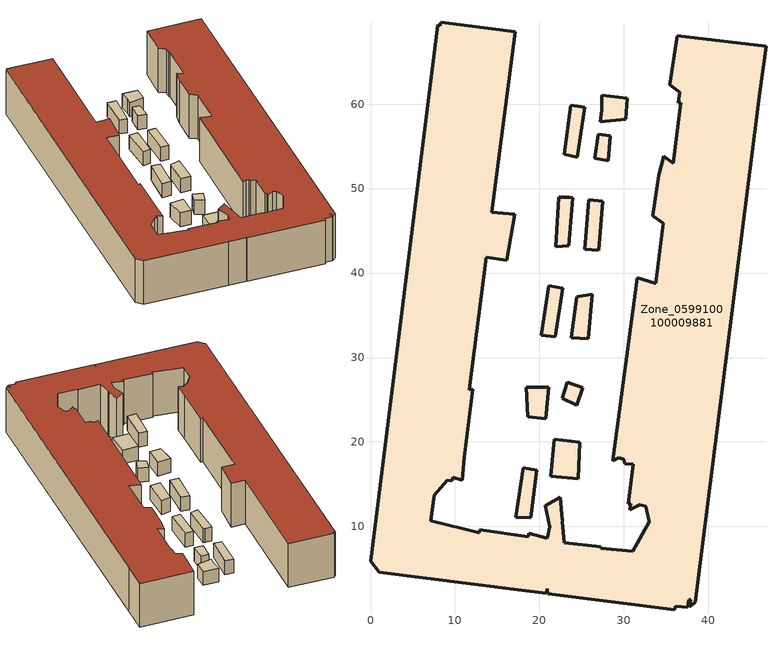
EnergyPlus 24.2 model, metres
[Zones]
Zone_0599100100009881
 floor ground (C_G): 21.9,32.46 20.19,32.63 21.08,38.47 22.74,38.19 z0; 27.02,42.71 25.39,42.84 25.86,48.7 27.5,48.52 z0; 27.4,59.25 27.41,61.04 30.4,60.7 30.2,58.19 27.2,57.94 z0; 28.7,17.77 31.56,39.45 33.72,38.79 33.78,38.8 34.68,45.91 33.44,46.81 34.1,51.56 34.7,53.85 35.82,53.03 36.72,60.18 36.46,60.18 36.63,61.43 35.44,62.3 36.34,68.09 46.83,66.83 46.09,61.35 38.48,1 37.81,0.51 37.91,1.29 37.7,1.32 37.59,0.44 36.1,0.57 36.03,0.14 21,2.04 20.91,2.63 20.79,2.06 17.45,2.48 1.06,4.59 0,5.89 7.98,69.37 8.28,69.27 8.33,69.69 17.13,68.57 14.38,47.2 17.1,46.94 16.15,41.53 13.69,41.89 11.67,26.19 12.13,26.24 11.1,18.21 10.85,15.49 9.73,15.84 9.68,15.4 9.09,15.46 7.54,13.72 7.11,10.69 12.9,9.24 12.93,9.61 18.67,8.76 18.73,9.2 20.93,8.6 21.23,9.94 20.67,12.42 22.48,13.43 22.7,10.81 22.78,10.81 22.72,10.54 22.93,8.09 27.24,7.6 27.24,7.43 31.07,7.06 32.99,10.56 32.62,12.38 31.89,12.59 30.7,11.96 30.79,12.66 30.49,12.67 31.08,17.39 30.13,17.44 29.98,17.95 29.42,18.1 z0; 24.41,37.19 26.25,37.52 25.8,32.25 23.74,32.35 z0; 19.71,16.66 18.97,11.04 17.2,11.09 18.06,16.94 z0; 23.69,59.85 25.39,59.61 24.46,53.72 22.92,54.07 z0; 24.8,19.96 24.6,15.66 21.33,15.92 21.73,20.33 z0; 23.54,48.95 23.92,48.91 23.47,43.23 21.94,43.13 22.28,48.97 z0; 23.32,27.05 25.16,26.39 24.42,24.37 22.72,25.2 z0; 18.46,26.48 21.13,26.48 20.77,22.76 18.59,22.97 z0; 28.16,53.27 26.53,53.58 26.97,56.42 28.38,56.27 z0
 wall outside (C_F): 20.19,32.63 21.9,32.46 22.74,38.19 21.08,38.47 20.19,32.63 / 17.2,11.09 18.97,11.04 19.71,16.66 18.06,16.94 17.2,11.09 z0:3.1; 25.39,42.84 27.02,42.71 27.5,48.52 25.86,48.7 25.39,42.84 / 22.28,48.97 21.94,43.13 23.47,43.23 23.92,48.91 23.54,48.95 22.28,48.97 z0:3.07; 27.41,61.04 27.4,59.25 27.2,57.94 30.2,58.19 30.4,60.7 27.41,61.04 / 23.69,59.85 22.92,54.07 24.46,53.72 25.39,59.61 23.69,59.85 / 24.6,15.66 24.8,19.96 21.73,20.33 21.33,15.92 24.6,15.66 z0:3.06; 33.78,38.8 33.72,38.79 31.56,39.45 28.7,17.77 29.42,18.1 29.98,17.95 30.13,17.44 31.08,17.39 30.49,12.67 30.79,12.66 30.7,11.96 31.89,12.59 32.62,12.38 32.99,10.56 31.07,7.06 27.24,7.43 27.24,7.6 22.93,8.09 22.72,10.54 22.78,10.81 22.7,10.81 22.48,13.43 20.67,12.42 21.23,9.94 20.93,8.6 18.73,9.2 18.67,8.76 12.93,9.61 12.9,9.24 7.11,10.69 7.54,13.72 9.09,15.46 9.68,15.4 9.73,15.84 10.85,15.49 11.1,18.21 12.13,26.24 11.67,26.19 13.69,41.89 16.15,41.53 17.1,46.94 14.38,47.2 17.13,68.57 8.33,69.69 8.28,69.27 7.98,69.37 0,5.89 1.06,4.59 17.45,2.48 20.79,2.06 20.91,2.63 21,2.04 36.03,0.14 36.1,0.57 37.59,0.44 37.7,1.32 37.91,1.29 37.81,0.51 38.48,1 46.09,61.35 46.83,66.83 36.34,68.09 35.44,62.3 36.63,61.43 36.46,60.18 36.72,60.18 35.82,53.03 34.7,53.85 34.1,51.56 33.44,46.81 34.68,45.91 33.78,38.8 z0:9.63; 24.41,37.19 23.74,32.35 25.8,32.25 26.25,37.52 24.41,37.19 / 20.77,22.76 21.13,26.48 18.46,26.48 18.59,22.97 20.77,22.76 z0:3.09; 24.42,24.37 25.16,26.39 23.32,27.05 22.72,25.2 24.42,24.37 z0:3.11; 28.38,56.27 26.97,56.42 26.53,53.58 28.16,53.27 28.38,56.27 z0:3.08; 22.74,38.19 21.08,38.47 20.19,32.63 21.9,32.46 z3.1; 25.86,48.7 25.39,42.84 27.02,42.71 27.5,48.52 z3.07; 30.2,58.19 30.4,60.7 27.41,61.04 27.4,59.25 27.2,57.94 z3.06; 26.25,37.52 24.41,37.19 23.74,32.35 25.8,32.25 z3.09; 18.97,11.04 19.71,16.66 18.06,16.94 17.2,11.09 z3.1; 25.39,59.61 23.69,59.85 22.92,54.07 24.46,53.72 z3.06; 21.73,20.33 21.33,15.92 24.6,15.66 24.8,19.96 z3.06; 23.92,48.91 23.54,48.95 22.28,48.97 21.94,43.13 23.47,43.23 z3.07; 25.16,26.39 23.32,27.05 22.72,25.2 24.42,24.37 z3.11; 21.13,26.48 18.46,26.48 18.59,22.97 20.77,22.76 z3.09; 26.53,53.58 28.16,53.27 28.38,56.27 26.97,56.42 z3.08
 roof outside (C_R): 31.56,39.45 28.7,17.77 29.42,18.1 29.98,17.95 30.13,17.44 31.08,17.39 30.49,12.67 30.79,12.66 30.7,11.96 31.89,12.59 32.62,12.38 32.99,10.56 31.07,7.06 27.24,7.43 27.24,7.6 22.93,8.09 22.72,10.54 22.78,10.81 22.7,10.81 22.48,13.43 20.67,12.42 21.23,9.94 20.93,8.6 18.73,9.2 18.67,8.76 12.93,9.61 12.9,9.24 7.11,10.69 7.54,13.72 9.09,15.46 9.68,15.4 9.73,15.84 10.85,15.49 11.1,18.21 12.13,26.24 11.67,26.19 13.69,41.89 16.15,41.53 17.1,46.94 14.38,47.2 17.13,68.57 8.33,69.69 8.28,69.27 7.98,69.37 0,5.89 1.06,4.59 17.45,2.48 20.79,2.06 20.91,2.63 21,2.04 36.03,0.14 36.1,0.57 37.59,0.44 37.7,1.32 37.91,1.29 37.81,0.51 38.48,1 46.09,61.35 46.83,66.83 36.34,68.09 35.44,62.3 36.63,61.43 36.46,60.18 36.72,60.18 35.82,53.03 34.7,53.85 34.1,51.56 33.44,46.81 34.68,45.91 33.78,38.8 33.72,38.79 z9.63
[BUILDING]
Pand.0599100100009881: North Axis=0; Terrain=City; Loads Convergence Tolerance Value=0.04; Temperature Convergence Tolerance Value=0.4; Solar Distribution=FullExterior; Maximum Number of Warmup Days=25; Minimum Number of Warmup Days=1
[Site:Location]
Rotterdam.The.Hague.AP_ZH_NLD Design_Conditions: Latitude=51.96; Longitude=4.45; Time Zone=1; Elevation=-4.5
[SITE:GROUNDTEMPERATURE:BUILDINGSURFACE]
18, 18, 18, 18, 18, 18, 18, 18, 18, 18, 18, 18
[MATERIAL] Thermal Absorptance=0.9; Solar Absorptance=0.7; Visible Absorptance=0.7
Name | Roughness | Thickness | Conductivity | Density | Specific Heat
G.TC.2015-2018 | MediumSmooth | 0.15 | 0.0428571 | 540 | 1210
F.TC.2015-2018 | Rough | 0.3 | 0.0666667 | 1920 | 840
R.TC.2015-2018 | MediumRough | 0.2 | 0.0333333 | 1500 | 1000
[CONSTRUCTION]
C_G: G.TC.2015-2018
C_F: F.TC.2015-2018
C_R: R.TC.2015-2018
[ZONE]
Zone_0599100100009881: Type=1; Multiplier=1; Ceiling Height=Autocalculate; Volume=Autocalculate; Floor Area=autocalculate; Part of Total Floor Area=Yes
[ZONEINFILTRATION:DESIGNFLOWRATE]
Infil_Zone_0599100100009881: Zone or ZoneList or Space or SpaceList=Zone_0599100100009881; Schedule=AlwaysOn; Design Flow Rate Calculation Method=Flow/Area; Flow Rate per Floor Area=0.0015; Constant Term Coefficient=1; Temperature Term Coefficient=0; Velocity Term Coefficient=0; Velocity Squared Term Coefficient=0
[HVACTEMPLATE:ZONE:IDEALLOADSAIRSYSTEM]
Zone_0599100100009881: Maximum Heating Supply Air Temperature=50; Minimum Cooling Supply Air Temperature=13; Maximum Heating Supply Air Humidity Ratio=0.0156; Minimum Cooling Supply Air Humidity Ratio=0.0077; Heating Limit=NoLimit; Cooling Limit=NoLimit; Dehumidification Control Type=ConstantSensibleHeatRatio; Cooling Sensible Heat Ratio=0.7; Dehumidification Setpoint=60; Humidification Control Type=None; Humidification Setpoint=30; Outdoor Air Method=None; Outdoor Air Flow Rate per Person=0.00944; Outdoor Air Flow Rate per Zone Floor Area=0; Outdoor Air Flow Rate per Zone=0; Demand Controlled Ventilation Type=None; Outdoor Air Economizer Type=NoEconomizer; Heat Recovery Type=None; Sensible Heat Recovery Effectiveness=0.7; Latent Heat Recovery Effectiveness=0.65
[ZONECONTROL:THERMOSTAT]
ThermostatControl_Zone_0599100100009881: Zone or ZoneList=Zone_0599100100009881; Control Type Schedule=DualSetpointControlType; Control 1=Thermostat_Zone_0599100100009881; Temperature Difference Between Cutout And Setpoint=0
[THERMOSTATSETPOINT:DUALSETPOINT]
Thermostat_Zone_0599100100009881: Heating Setpoint Temperature Schedule=HeatingSetpoint_Zone_0599100100009881; Cooling Setpoint Temperature Schedule=CoolingSetpoint_Zone_0599100100009881
[SCHEDULE:COMPACT]
HeatingSetpoint_Zone_0599100100009881: Through: 12/31, For: AllDays, Until: 24:00, 21
CoolingSetpoint_Zone_0599100100009881: Through: 12/31, For: AllDays, Until: 24:00, 24
DualSetpointControlType: Through: 12/31, For: AllDays, Until: 24:00, 4
AlwaysOn: Through: 12/31, For: AllDays, Until: 24:00, 1
